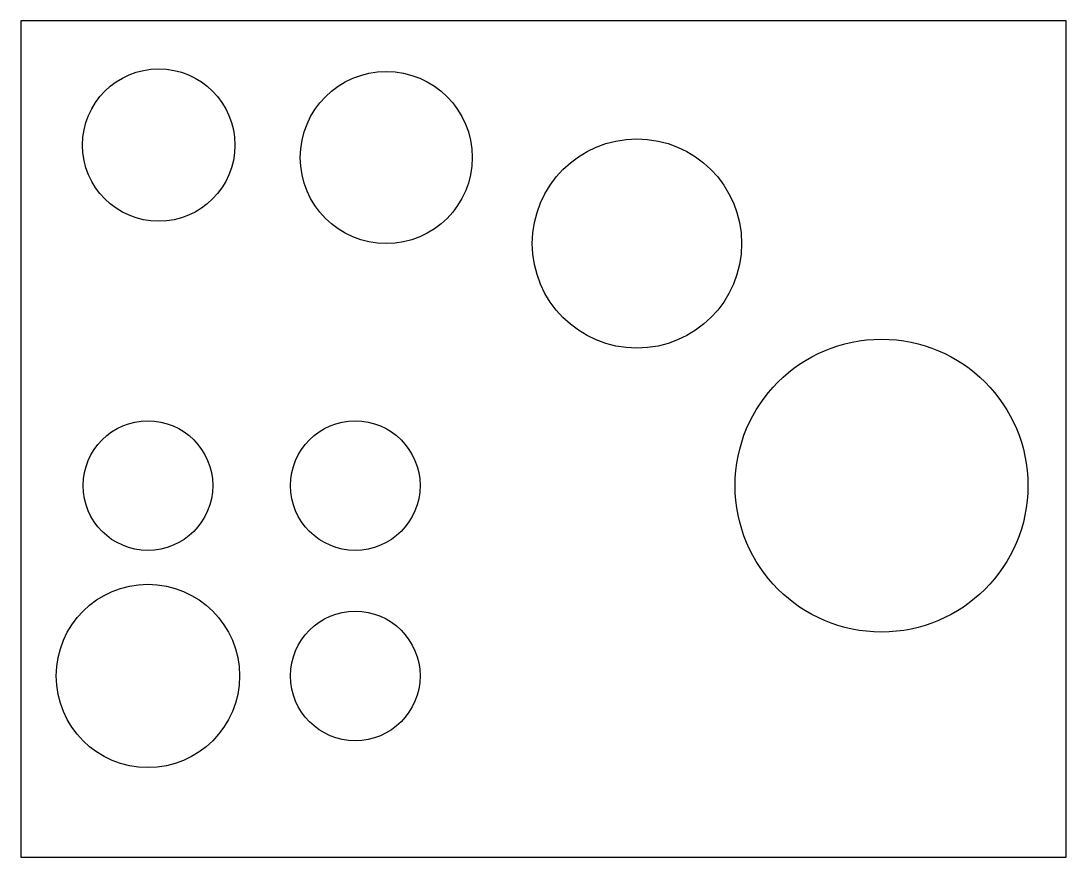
# Model space of a CAD drawing. Header units: millimetres. Extents: x 0 to 100, y 0 to 80.
import ezdxf

# ---------------------------------------------------------------- set-up
doc = ezdxf.new("R2010")
doc.units = ezdxf.units.MM

msp = doc.modelspace()

# ---------------------------------------------------------------- linework, layer by layer
msp.add_lwpolyline([(0, 0), (100, 0), (100, 80), (0, 80)], close=True)
for centre, radius in [((13.19, 68.12), 7.29), ((34.96, 66.93), 8.23), ((58.94, 58.7), 10.01), ((82.34, 35.54), 14.01), ((12.15, 35.54), 6.2), ((31.99, 35.54), 6.2), ((12.15, 17.33), 8.77), ((31.99, 17.33), 6.2)]:
    msp.add_circle(centre, radius)

doc.saveas('drawing.dxf')
